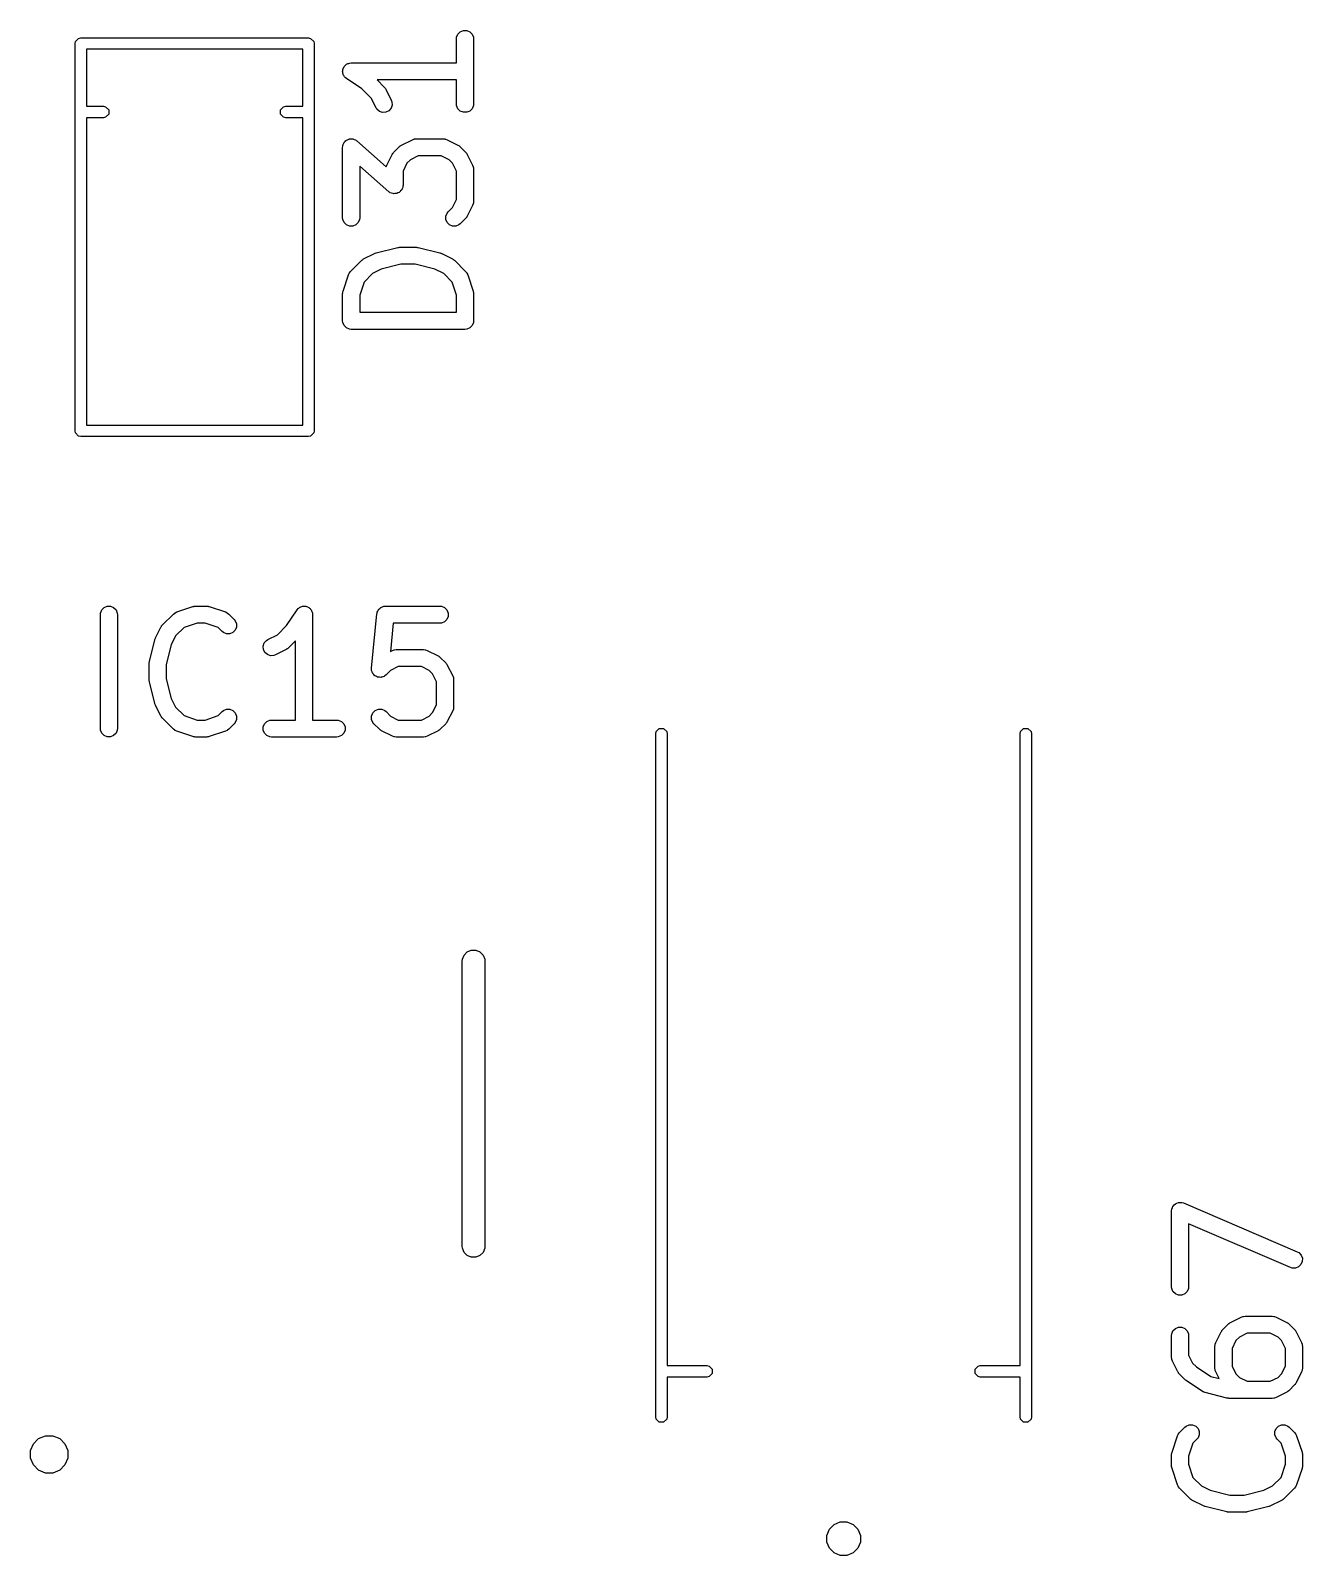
# Model space of a CAD drawing. Header units: inches. Extents: x 1.31 to 5.24, y -7.02 to -1.13.
# Drawn here: x 4.699 to 5.139, y -1.879 to -1.351 of the extents above; entities that cross this region are included whole.
import ezdxf

# ---------------------------------------------------------------- set-up
doc = ezdxf.new("R2010")
doc.units = ezdxf.units.IN
doc.header["$MEASUREMENT"] = 0
doc.layers.add('F.Silkscreen', color=41, linetype='CONTINUOUS', true_color=0xf2eda1)

msp = doc.modelspace()

# ---------------------------------------------------------------- linework, layer by layer
at = {"layer": 'F.Silkscreen', "linetype": 'CONTINUOUS'}
for p, q in [((4.71472, -1.35515), (4.71578, -1.35409)), ((4.71578, -1.35409), (4.71654, -1.35394)), ((4.71654, -1.35394), (4.79528, -1.35394)), ((4.79528, -1.35394), (4.79603, -1.35409)), ((4.79603, -1.35409), (4.79709, -1.35515)), ((4.84645, -1.35426), (4.84651, -1.35368)), ((4.84645, -1.36255), (4.84645, -1.35426)), ((4.84651, -1.35368), (4.84695, -1.35262)), ((4.84695, -1.35262), (4.84776, -1.3518)), ((4.84776, -1.3518), (4.84883, -1.35136)), ((4.84883, -1.35136), (4.84998, -1.35136)), ((4.84998, -1.35136), (4.85104, -1.3518)), ((4.85104, -1.3518), (4.85186, -1.35262)), ((4.85186, -1.35262), (4.8523, -1.35368)), ((4.8523, -1.35368), (4.85236, -1.35426)), ((4.85236, -1.35426), (4.85236, -1.37675)), ((4.71457, -1.35591), (4.71472, -1.35515)), ((4.71457, -1.48976), (4.71457, -1.35591)), ((4.7185, -1.35787), (4.7185, -1.37756)), ((4.73228, -1.35787), (4.7185, -1.35787)), ((4.79331, -1.35787), (4.73228, -1.35787)), ((4.79331, -1.37756), (4.79331, -1.35787)), ((4.79709, -1.35515), (4.79724, -1.35591)), ((4.79724, -1.35591), (4.79724, -1.48976)), ((4.80708, -1.36551), (4.80714, -1.36522)), ((4.80714, -1.36579), (4.80708, -1.36551)), ((4.80714, -1.36493), (4.80725, -1.36466)), ((4.80714, -1.36522), (4.80714, -1.36493)), ((4.80725, -1.36466), (4.8073, -1.36438)), ((4.8073, -1.36438), (4.80747, -1.36413)), ((4.80747, -1.36413), (4.80758, -1.36386)), ((4.80758, -1.36386), (4.80778, -1.36366)), ((4.80778, -1.36366), (4.80794, -1.36342)), ((4.80794, -1.36342), (4.80819, -1.36326)), ((4.80819, -1.36326), (4.80839, -1.36305)), ((4.80839, -1.36305), (4.80866, -1.36294)), ((4.80866, -1.36294), (4.8089, -1.36278)), ((4.8089, -1.36278), (4.80919, -1.36272)), ((4.80919, -1.36272), (4.80946, -1.36261)), ((4.80946, -1.36261), (4.81003, -1.36255)), ((4.81003, -1.36255), (4.81003, -1.36255)), ((4.81003, -1.36255), (4.81003, -1.36255)), ((4.81003, -1.36255), (4.81003, -1.36255)), ((4.81003, -1.36255), (4.84645, -1.36255)), ((4.80714, -1.36608), (4.80714, -1.36579)), ((4.80725, -1.36635), (4.80714, -1.36608)), ((4.80731, -1.36664), (4.80725, -1.36635)), ((4.80747, -1.36688), (4.80731, -1.36664)), ((4.80758, -1.36714), (4.80747, -1.36688)), ((4.80778, -1.36735), (4.80758, -1.36714)), ((4.80795, -1.36759), (4.80778, -1.36735)), ((4.80839, -1.36796), (4.80795, -1.36759)), ((4.81378, -1.37155), (4.80839, -1.36796)), ((4.80839, -1.36796), (4.80839, -1.36796)), ((4.80839, -1.36796), (4.80839, -1.36796)), ((4.80839, -1.36796), (4.80839, -1.36796)), ((4.84645, -1.36846), (4.81904, -1.36846)), ((4.81904, -1.36846), (4.82149, -1.37092)), ((4.84645, -1.37675), (4.84645, -1.36846)), ((4.81698, -1.37475), (4.81378, -1.37155)), ((4.81864, -1.37807), (4.81698, -1.37475)), ((4.82149, -1.37092), (4.82168, -1.37114)), ((4.82168, -1.37114), (4.82174, -1.37119)), ((4.82174, -1.37119), (4.82179, -1.37128)), ((4.82179, -1.37128), (4.82186, -1.37136)), ((4.82186, -1.37136), (4.82189, -1.37143)), ((4.82189, -1.37143), (4.82205, -1.37168)), ((4.82205, -1.37168), (4.82392, -1.37543)), ((4.82392, -1.37543), (4.82413, -1.37597)), ((4.82413, -1.37597), (4.82421, -1.37712)), ((4.7185, -1.37756), (4.72441, -1.37756)), ((4.72441, -1.37756), (4.72516, -1.37771)), ((4.72516, -1.38135), (4.72441, -1.3815)), ((4.72516, -1.37771), (4.72623, -1.37877)), ((4.72623, -1.38028), (4.72516, -1.38135)), ((4.72623, -1.37877), (4.72623, -1.38028)), ((4.78558, -1.37877), (4.78665, -1.37771)), ((4.78558, -1.38028), (4.78558, -1.37877)), ((4.78665, -1.38135), (4.78558, -1.38028)), ((4.78665, -1.37771), (4.7874, -1.37756)), ((4.7874, -1.3815), (4.78665, -1.38135)), ((4.7874, -1.37756), (4.79331, -1.37756)), ((4.81895, -1.37856), (4.81864, -1.37807)), ((4.81982, -1.37932), (4.81895, -1.37856)), ((4.82091, -1.37968), (4.81982, -1.37932)), ((4.82206, -1.3796), (4.82091, -1.37968)), ((4.82309, -1.37909), (4.82206, -1.3796)), ((4.82385, -1.37822), (4.82309, -1.37909)), ((4.82421, -1.37712), (4.82385, -1.37822)), ((4.84651, -1.37733), (4.84645, -1.37675)), ((4.84695, -1.37839), (4.84651, -1.37733)), ((4.84776, -1.37921), (4.84695, -1.37839)), ((4.84883, -1.37965), (4.84776, -1.37921)), ((4.84998, -1.37965), (4.84883, -1.37965)), ((4.85104, -1.37921), (4.84998, -1.37965)), ((4.85186, -1.37839), (4.85104, -1.37921)), ((4.8523, -1.37733), (4.85186, -1.37839)), ((4.85236, -1.37675), (4.8523, -1.37733)), ((4.72441, -1.3815), (4.7185, -1.3815)), ((4.7185, -1.3815), (4.7185, -1.4878)), ((4.79331, -1.3815), (4.7874, -1.3815)), ((4.79331, -1.4878), (4.79331, -1.3815)), ((4.80708, -1.39175), (4.80711, -1.39145)), ((4.80708, -1.41612), (4.80708, -1.39175)), ((4.8071, -1.39137), (4.80712, -1.39132)), ((4.80711, -1.39145), (4.8071, -1.39137)), ((4.80712, -1.39132), (4.80714, -1.39117)), ((4.80714, -1.39117), (4.80732, -1.39073)), ((4.80732, -1.39073), (4.80747, -1.39028)), ((4.80747, -1.39028), (4.80754, -1.3902)), ((4.80754, -1.3902), (4.80758, -1.39011)), ((4.80758, -1.39011), (4.80792, -1.38977)), ((4.80792, -1.38977), (4.80823, -1.38941)), ((4.80823, -1.38941), (4.80832, -1.38937)), ((4.80832, -1.38937), (4.80839, -1.3893)), ((4.80839, -1.3893), (4.80883, -1.38911)), ((4.80883, -1.38911), (4.80926, -1.3889)), ((4.80926, -1.3889), (4.80936, -1.38889)), ((4.80936, -1.38889), (4.80946, -1.38885)), ((4.80946, -1.38885), (4.80994, -1.38885)), ((4.80994, -1.38885), (4.81041, -1.38882)), ((4.81041, -1.38882), (4.81051, -1.38885)), ((4.81051, -1.38885), (4.81061, -1.38885)), ((4.81061, -1.38885), (4.81105, -1.38904)), ((4.81105, -1.38904), (4.81151, -1.38919)), ((4.81151, -1.38919), (4.81162, -1.38927)), ((4.81162, -1.38927), (4.81167, -1.3893)), ((4.81167, -1.3893), (4.81173, -1.38935)), ((4.81173, -1.38935), (4.81198, -1.38953)), ((4.81198, -1.38953), (4.82219, -1.39846)), ((4.82482, -1.39341), (4.82669, -1.39154)), ((4.82669, -1.39154), (4.82692, -1.39135)), ((4.82692, -1.39135), (4.82697, -1.39129)), ((4.82697, -1.39129), (4.82706, -1.39124)), ((4.82706, -1.39124), (4.82714, -1.39117)), ((4.82714, -1.39117), (4.82721, -1.39114)), ((4.82721, -1.39114), (4.82746, -1.39098)), ((4.82746, -1.39098), (4.83121, -1.38911)), ((4.83121, -1.38911), (4.83175, -1.3889)), ((4.83175, -1.3889), (4.83186, -1.3889)), ((4.83186, -1.3889), (4.83195, -1.38885)), ((4.83195, -1.38885), (4.83253, -1.3888)), ((4.83253, -1.3888), (4.8419, -1.3888)), ((4.8419, -1.3888), (4.84248, -1.38885)), ((4.84248, -1.38885), (4.84258, -1.3889)), ((4.84258, -1.3889), (4.84268, -1.3889)), ((4.84268, -1.3889), (4.84322, -1.38911)), ((4.84322, -1.38911), (4.84697, -1.39098)), ((4.84697, -1.39098), (4.84722, -1.39114)), ((4.84722, -1.39114), (4.84729, -1.39117)), ((4.84729, -1.39117), (4.84737, -1.39124)), ((4.84737, -1.39124), (4.84746, -1.39129)), ((4.84746, -1.39129), (4.84751, -1.39135)), ((4.84751, -1.39135), (4.84774, -1.39154)), ((4.84774, -1.39154), (4.84962, -1.39341)), ((4.82239, -1.39793), (4.82426, -1.39418)), ((4.82426, -1.39418), (4.82442, -1.39393)), ((4.82442, -1.39393), (4.82445, -1.39386)), ((4.82445, -1.39386), (4.82452, -1.39378)), ((4.82452, -1.39378), (4.82457, -1.39369)), ((4.82457, -1.39369), (4.82463, -1.39364)), ((4.82463, -1.39364), (4.82482, -1.39341)), ((4.82933, -1.39725), (4.82798, -1.39995)), ((4.83053, -1.39605), (4.82933, -1.39725)), ((4.83323, -1.3947), (4.83053, -1.39605)), ((4.84121, -1.3947), (4.83323, -1.3947)), ((4.8439, -1.39605), (4.84121, -1.3947)), ((4.8451, -1.39725), (4.8439, -1.39605)), ((4.84645, -1.39995), (4.8451, -1.39725)), ((4.84962, -1.39341), (4.8498, -1.39364)), ((4.8498, -1.39364), (4.84986, -1.39369)), ((4.84986, -1.39369), (4.84992, -1.39378)), ((4.84992, -1.39378), (4.84998, -1.39386)), ((4.84998, -1.39386), (4.85001, -1.39393)), ((4.85001, -1.39393), (4.85017, -1.39418)), ((4.85017, -1.39418), (4.85204, -1.39793)), ((4.82309, -1.4071), (4.81299, -1.39826)), ((4.81299, -1.39826), (4.81299, -1.41612)), ((4.82219, -1.39846), (4.82239, -1.39793)), ((4.82798, -1.39995), (4.82798, -1.40487)), ((4.84645, -1.4098), (4.84645, -1.39995)), ((4.85204, -1.39793), (4.85225, -1.39847)), ((4.85225, -1.39847), (4.85226, -1.39858)), ((4.85226, -1.39858), (4.8523, -1.39867)), ((4.8523, -1.39867), (4.85236, -1.39925)), ((4.85236, -1.39925), (4.85236, -1.4105)), ((4.82333, -1.40727), (4.82309, -1.4071)), ((4.82339, -1.40733), (4.82333, -1.40727)), ((4.82344, -1.40735), (4.82339, -1.40733)), ((4.82356, -1.40743), (4.82344, -1.40735)), ((4.82401, -1.40759), (4.82356, -1.40743)), ((4.82445, -1.40777), (4.82401, -1.40759)), ((4.82455, -1.40777), (4.82445, -1.40777)), ((4.82465, -1.4078), (4.82455, -1.40777)), ((4.82513, -1.40777), (4.82465, -1.4078)), ((4.82561, -1.40777), (4.82513, -1.40777)), ((4.8257, -1.40773), (4.82561, -1.40777)), ((4.8258, -1.40773), (4.8257, -1.40773)), ((4.82623, -1.40751), (4.8258, -1.40773)), ((4.82667, -1.40733), (4.82623, -1.40751)), ((4.82674, -1.40726), (4.82667, -1.40733)), ((4.82683, -1.40721), (4.82674, -1.40726)), ((4.82715, -1.40685), (4.82683, -1.40721)), ((4.82749, -1.40651), (4.82715, -1.40685)), ((4.82752, -1.40642), (4.82749, -1.40651)), ((4.82759, -1.40635), (4.82752, -1.40642)), ((4.82774, -1.40589), (4.82759, -1.40635)), ((4.82793, -1.40545), (4.82774, -1.40589)), ((4.82794, -1.40531), (4.82793, -1.40545)), ((4.82796, -1.40526), (4.82794, -1.40531)), ((4.82798, -1.40487), (4.82795, -1.40518)), ((4.82795, -1.40518), (4.82796, -1.40526)), ((4.84356, -1.41403), (4.8451, -1.4125)), ((4.8451, -1.4125), (4.84645, -1.4098)), ((4.85204, -1.41182), (4.85017, -1.41557)), ((4.85225, -1.41128), (4.85204, -1.41182)), ((4.85226, -1.41117), (4.85225, -1.41128)), ((4.8523, -1.41107), (4.85226, -1.41117)), ((4.85236, -1.4105), (4.8523, -1.41107)), ((4.80714, -1.4167), (4.80708, -1.41612)), ((4.80758, -1.41776), (4.80714, -1.4167)), ((4.80839, -1.41858), (4.80758, -1.41776)), ((4.81249, -1.41776), (4.81167, -1.41858)), ((4.81293, -1.4167), (4.81249, -1.41776)), ((4.81299, -1.41612), (4.81293, -1.4167)), ((4.84276, -1.41555), (4.8432, -1.41448)), ((4.84276, -1.4167), (4.84276, -1.41555)), ((4.8432, -1.41776), (4.84276, -1.4167)), ((4.8432, -1.41448), (4.84356, -1.41403)), ((4.84401, -1.41858), (4.8432, -1.41776)), ((4.84774, -1.41821), (4.84729, -1.41858)), ((4.84962, -1.41634), (4.84774, -1.41821)), ((4.8498, -1.41611), (4.84962, -1.41634)), ((4.84986, -1.41606), (4.8498, -1.41611)), ((4.84992, -1.41597), (4.84986, -1.41606)), ((4.84998, -1.41589), (4.84992, -1.41597)), ((4.85001, -1.41582), (4.84998, -1.41589)), ((4.85017, -1.41557), (4.85001, -1.41582)), ((4.80946, -1.41902), (4.80839, -1.41858)), ((4.81061, -1.41902), (4.80946, -1.41902)), ((4.81167, -1.41858), (4.81061, -1.41902)), ((4.84508, -1.41902), (4.84401, -1.41858)), ((4.84623, -1.41902), (4.84508, -1.41902)), ((4.84729, -1.41858), (4.84623, -1.41902)), ((4.81434, -1.43035), (4.81809, -1.42848)), ((4.81809, -1.42848), (4.81813, -1.42846)), ((4.81813, -1.42846), (4.81814, -1.42845)), ((4.81814, -1.42845), (4.81839, -1.42836)), ((4.81839, -1.42836), (4.81863, -1.42827)), ((4.81863, -1.42827), (4.81865, -1.42827)), ((4.81865, -1.42827), (4.81869, -1.42826)), ((4.81869, -1.42826), (4.82619, -1.42638)), ((4.82619, -1.42638), (4.82629, -1.42637)), ((4.82629, -1.42637), (4.82633, -1.42635)), ((4.82633, -1.42635), (4.82655, -1.42633)), ((4.82655, -1.42633), (4.82676, -1.4263)), ((4.82676, -1.4263), (4.8268, -1.4263)), ((4.8268, -1.4263), (4.82691, -1.42629)), ((4.82691, -1.42629), (4.83253, -1.42629)), ((4.83253, -1.42629), (4.83263, -1.4263)), ((4.83263, -1.4263), (4.83267, -1.4263)), ((4.83267, -1.4263), (4.83289, -1.42633)), ((4.83289, -1.42633), (4.83311, -1.42635)), ((4.83311, -1.42635), (4.83315, -1.42637)), ((4.83315, -1.42637), (4.83325, -1.42638)), ((4.83325, -1.42638), (4.84074, -1.42826)), ((4.84074, -1.42826), (4.84079, -1.42827)), ((4.84079, -1.42827), (4.84081, -1.42827)), ((4.84081, -1.42827), (4.84105, -1.42836)), ((4.84105, -1.42836), (4.84129, -1.42845)), ((4.84129, -1.42845), (4.84131, -1.42846)), ((4.84131, -1.42846), (4.84135, -1.42848)), ((4.84135, -1.42848), (4.8451, -1.43035)), ((4.80982, -1.43466), (4.81357, -1.43091)), ((4.81357, -1.43091), (4.81379, -1.43072)), ((4.81379, -1.43072), (4.81385, -1.43066)), ((4.81385, -1.43066), (4.81393, -1.43061)), ((4.81393, -1.43061), (4.81402, -1.43054)), ((4.81402, -1.43054), (4.81409, -1.43051)), ((4.81409, -1.43051), (4.81434, -1.43035)), ((4.82044, -1.43391), (4.81741, -1.43542)), ((4.82727, -1.4322), (4.82044, -1.43391)), ((4.83217, -1.4322), (4.82727, -1.4322)), ((4.839, -1.43391), (4.83217, -1.4322)), ((4.84203, -1.43542), (4.839, -1.43391)), ((4.8451, -1.43035), (4.84535, -1.43051)), ((4.84535, -1.43051), (4.84542, -1.43054)), ((4.84542, -1.43054), (4.8455, -1.43061)), ((4.8455, -1.43061), (4.84559, -1.43066)), ((4.84559, -1.43066), (4.84564, -1.43072)), ((4.84564, -1.43072), (4.84587, -1.43091)), ((4.84587, -1.43091), (4.84962, -1.43466)), ((4.80723, -1.44144), (4.80911, -1.43581)), ((4.80911, -1.43581), (4.80934, -1.43528)), ((4.80934, -1.43528), (4.80941, -1.4352)), ((4.80941, -1.4352), (4.80945, -1.4351)), ((4.80945, -1.4351), (4.80982, -1.43466)), ((4.81449, -1.43834), (4.81299, -1.44285)), ((4.81741, -1.43542), (4.81449, -1.43834)), ((4.84495, -1.43834), (4.84203, -1.43542)), ((4.84645, -1.44285), (4.84495, -1.43834)), ((4.84962, -1.43466), (4.84998, -1.4351)), ((4.84998, -1.4351), (4.85002, -1.4352)), ((4.85002, -1.4352), (4.85009, -1.43528)), ((4.85009, -1.43528), (4.85033, -1.43581)), ((4.85033, -1.43581), (4.8522, -1.44144)), ((4.80708, -1.44237), (4.80711, -1.44208)), ((4.80708, -1.45174), (4.80708, -1.44237)), ((4.8071, -1.442), (4.80713, -1.4419)), ((4.80711, -1.44208), (4.8071, -1.442)), ((4.80713, -1.4419), (4.80714, -1.44179)), ((4.80714, -1.44179), (4.80717, -1.44172)), ((4.80717, -1.44172), (4.80723, -1.44144)), ((4.81299, -1.44285), (4.81299, -1.44879)), ((4.84645, -1.44879), (4.84645, -1.44285)), ((4.8522, -1.44144), (4.85227, -1.44172)), ((4.85227, -1.44172), (4.8523, -1.44179)), ((4.8523, -1.44179), (4.85231, -1.4419)), ((4.85231, -1.4419), (4.85233, -1.442)), ((4.85233, -1.442), (4.85233, -1.44208)), ((4.85233, -1.44208), (4.85236, -1.44237)), ((4.85236, -1.44237), (4.85236, -1.45174)), ((4.81299, -1.44879), (4.84645, -1.44879)), ((4.80714, -1.45232), (4.80708, -1.45174)), ((4.80758, -1.45338), (4.80714, -1.45232)), ((4.80839, -1.4542), (4.80758, -1.45338)), ((4.80946, -1.45464), (4.80839, -1.4542)), ((4.81003, -1.4547), (4.80946, -1.45464)), ((4.8494, -1.4547), (4.81003, -1.4547)), ((4.84998, -1.45464), (4.8494, -1.4547)), ((4.85104, -1.4542), (4.84998, -1.45464)), ((4.85186, -1.45338), (4.85104, -1.4542)), ((4.8523, -1.45232), (4.85186, -1.45338)), ((4.85236, -1.45174), (4.8523, -1.45232)), ((4.71472, -1.49052), (4.71457, -1.48976)), ((4.71578, -1.49158), (4.71472, -1.49052)), ((4.71654, -1.49173), (4.71578, -1.49158)), ((4.79528, -1.49173), (4.71654, -1.49173)), ((4.7185, -1.4878), (4.79331, -1.4878)), ((4.79603, -1.49158), (4.79528, -1.49173)), ((4.79709, -1.49052), (4.79603, -1.49158)), ((4.79724, -1.48976), (4.79709, -1.49052)), ((4.72333, -1.55334), (4.72339, -1.55276)), ((4.72333, -1.59271), (4.72333, -1.55334)), ((4.72339, -1.55276), (4.72383, -1.5517)), ((4.72383, -1.5517), (4.72464, -1.55088)), ((4.72464, -1.55088), (4.72571, -1.55044)), ((4.72571, -1.55044), (4.72686, -1.55044)), ((4.72686, -1.55044), (4.72792, -1.55088)), ((4.72792, -1.55088), (4.72874, -1.5517)), ((4.72874, -1.5517), (4.72918, -1.55276)), ((4.72918, -1.55276), (4.72924, -1.55334)), ((4.72924, -1.55334), (4.72924, -1.59271)), ((4.74482, -1.55688), (4.74857, -1.55313)), ((4.74857, -1.55313), (4.74902, -1.55276)), ((4.74902, -1.55276), (4.74911, -1.55272)), ((4.74911, -1.55272), (4.74919, -1.55265)), ((4.74919, -1.55265), (4.74972, -1.55241)), ((4.74972, -1.55241), (4.75535, -1.55054)), ((4.75535, -1.55054), (4.75563, -1.55047)), ((4.75563, -1.55047), (4.7557, -1.55044)), ((4.7557, -1.55044), (4.75581, -1.55043)), ((4.75581, -1.55043), (4.75591, -1.55041)), ((4.75591, -1.55041), (4.75599, -1.55042)), ((4.75599, -1.55042), (4.75628, -1.55039)), ((4.75628, -1.55039), (4.76003, -1.55039)), ((4.76003, -1.55039), (4.76032, -1.55042)), ((4.76032, -1.55042), (4.7604, -1.55041)), ((4.7604, -1.55041), (4.7605, -1.55043)), ((4.7605, -1.55043), (4.76061, -1.55044)), ((4.76061, -1.55044), (4.76068, -1.55047)), ((4.76068, -1.55047), (4.76096, -1.55054)), ((4.76096, -1.55054), (4.76659, -1.55241)), ((4.76659, -1.55241), (4.76712, -1.55265)), ((4.76712, -1.55265), (4.7672, -1.55272)), ((4.7672, -1.55272), (4.76729, -1.55276)), ((4.76729, -1.55276), (4.76774, -1.55313)), ((4.76774, -1.55313), (4.76962, -1.555)), ((4.76962, -1.555), (4.76998, -1.55545)), ((4.78773, -1.55708), (4.79132, -1.5517)), ((4.79132, -1.5517), (4.79169, -1.55125)), ((4.79132, -1.5517), (4.79132, -1.5517)), ((4.79132, -1.5517), (4.79132, -1.5517)), ((4.79132, -1.5517), (4.79132, -1.5517)), ((4.79169, -1.55125), (4.79193, -1.55109)), ((4.79193, -1.55109), (4.79214, -1.55088)), ((4.79214, -1.55088), (4.7924, -1.55077)), ((4.7924, -1.55077), (4.79264, -1.55061)), ((4.79264, -1.55061), (4.79293, -1.55056)), ((4.79293, -1.55056), (4.7932, -1.55044)), ((4.7932, -1.55044), (4.79349, -1.55044)), ((4.79349, -1.55044), (4.79377, -1.55039)), ((4.79377, -1.55039), (4.79406, -1.55044)), ((4.79406, -1.55044), (4.79435, -1.55044)), ((4.79435, -1.55044), (4.79462, -1.55055)), ((4.79462, -1.55055), (4.7949, -1.55061)), ((4.7949, -1.55061), (4.79515, -1.55077)), ((4.79515, -1.55077), (4.79542, -1.55088)), ((4.79542, -1.55088), (4.79562, -1.55109)), ((4.79562, -1.55109), (4.79586, -1.55125)), ((4.79586, -1.55125), (4.79602, -1.55149)), ((4.79602, -1.55149), (4.79623, -1.5517)), ((4.79623, -1.5517), (4.79634, -1.55197)), ((4.79634, -1.55197), (4.7965, -1.55221)), ((4.7965, -1.55221), (4.79656, -1.55249)), ((4.79656, -1.55249), (4.79667, -1.55276)), ((4.79667, -1.55276), (4.79673, -1.55333)), ((4.79673, -1.55333), (4.79673, -1.55334)), ((4.79673, -1.55334), (4.79673, -1.55334)), ((4.79673, -1.55334), (4.79673, -1.55334)), ((4.79673, -1.55334), (4.79673, -1.58976)), ((4.81708, -1.57179), (4.81896, -1.55305)), ((4.81896, -1.55305), (4.819, -1.55284)), ((4.819, -1.55276), (4.81903, -1.5527)), ((4.819, -1.55284), (4.819, -1.55276)), ((4.81903, -1.5527), (4.81907, -1.55248)), ((4.81907, -1.55248), (4.81928, -1.5521)), ((4.81928, -1.5521), (4.81944, -1.5517)), ((4.81944, -1.5517), (4.81955, -1.55159)), ((4.81955, -1.55159), (4.81962, -1.55146)), ((4.81962, -1.55146), (4.81995, -1.55119)), ((4.81995, -1.55119), (4.82026, -1.55088)), ((4.82026, -1.55088), (4.82039, -1.55083)), ((4.82039, -1.55083), (4.82051, -1.55073)), ((4.82051, -1.55073), (4.82092, -1.55061)), ((4.82092, -1.55061), (4.82132, -1.55044)), ((4.82132, -1.55044), (4.82154, -1.55042)), ((4.82154, -1.55042), (4.82161, -1.5504)), ((4.82161, -1.5504), (4.82168, -1.55041)), ((4.82168, -1.55041), (4.8219, -1.55039)), ((4.8219, -1.55039), (4.84064, -1.55039)), ((4.84064, -1.55039), (4.84122, -1.55044)), ((4.84122, -1.55044), (4.84229, -1.55088)), ((4.84229, -1.55088), (4.8431, -1.5517)), ((4.8431, -1.55498), (4.84229, -1.55579)), ((4.8431, -1.5517), (4.84354, -1.55276)), ((4.84354, -1.55392), (4.8431, -1.55498)), ((4.84354, -1.55276), (4.84354, -1.55392)), ((4.74239, -1.56139), (4.74427, -1.55764)), ((4.74427, -1.55764), (4.74442, -1.5574)), ((4.74442, -1.5574), (4.74445, -1.55732)), ((4.74445, -1.55732), (4.74452, -1.55724)), ((4.74452, -1.55724), (4.74457, -1.55715)), ((4.74457, -1.55715), (4.74463, -1.5571)), ((4.74463, -1.5571), (4.74482, -1.55688)), ((4.75225, -1.55779), (4.74933, -1.56071)), ((4.75676, -1.55629), (4.75225, -1.55779)), ((4.75955, -1.55629), (4.75676, -1.55629)), ((4.76406, -1.55779), (4.75955, -1.55629)), ((4.76544, -1.55918), (4.76406, -1.55779)), ((4.76589, -1.55954), (4.76544, -1.55918)), ((4.76695, -1.55998), (4.76589, -1.55954)), ((4.76811, -1.55998), (4.76695, -1.55998)), ((4.76917, -1.55954), (4.76811, -1.55998)), ((4.76998, -1.55873), (4.76917, -1.55954)), ((4.76998, -1.55545), (4.77043, -1.55651)), ((4.77043, -1.55766), (4.76998, -1.55873)), ((4.77043, -1.55651), (4.77043, -1.55766)), ((4.78121, -1.56195), (4.78453, -1.56029)), ((4.78453, -1.56029), (4.78773, -1.55708)), ((4.82457, -1.55629), (4.82359, -1.56606)), ((4.84064, -1.55629), (4.82457, -1.55629)), ((4.84122, -1.55624), (4.84064, -1.55629)), ((4.84229, -1.55579), (4.84122, -1.55624)), ((4.74029, -1.5695), (4.74217, -1.562)), ((4.74217, -1.562), (4.74218, -1.56195)), ((4.74218, -1.56193), (4.74228, -1.56169)), ((4.74218, -1.56195), (4.74218, -1.56193)), ((4.74228, -1.56169), (4.74236, -1.56145)), ((4.74236, -1.56145), (4.74237, -1.56143)), ((4.74237, -1.56143), (4.74239, -1.56139)), ((4.74782, -1.56374), (4.74611, -1.57058)), ((4.74933, -1.56071), (4.74782, -1.56374)), ((4.7796, -1.56422), (4.77996, -1.56313)), ((4.77968, -1.56537), (4.7796, -1.56422)), ((4.78019, -1.5664), (4.77968, -1.56537)), ((4.77996, -1.56313), (4.78072, -1.56226)), ((4.78072, -1.56226), (4.78121, -1.56195)), ((4.7876, -1.56535), (4.78385, -1.56723)), ((4.78785, -1.5652), (4.7876, -1.56535)), ((4.78792, -1.56517), (4.78785, -1.5652)), ((4.788, -1.5651), (4.78792, -1.56517)), ((4.78809, -1.56505), (4.788, -1.5651)), ((4.78814, -1.56499), (4.78809, -1.56505)), ((4.78836, -1.5648), (4.78814, -1.56499)), ((4.79082, -1.56234), (4.78836, -1.5648)), ((4.79082, -1.58976), (4.79082, -1.56234)), ((4.82359, -1.56606), (4.82433, -1.5657)), ((4.82433, -1.5657), (4.82487, -1.56549)), ((4.82487, -1.56549), (4.82497, -1.56548)), ((4.82497, -1.56548), (4.82507, -1.56544)), ((4.82507, -1.56544), (4.82565, -1.56538)), ((4.82565, -1.56538), (4.83502, -1.56538)), ((4.83502, -1.56538), (4.8356, -1.56544)), ((4.8356, -1.56544), (4.83569, -1.56548)), ((4.83569, -1.56548), (4.8358, -1.56549)), ((4.8358, -1.56549), (4.83634, -1.5657)), ((4.83634, -1.5657), (4.84009, -1.56757)), ((4.7402, -1.57021), (4.74021, -1.57011)), ((4.7402, -1.57584), (4.7402, -1.57021)), ((4.74021, -1.57007), (4.74024, -1.56985)), ((4.74021, -1.57011), (4.74021, -1.57007)), ((4.74024, -1.56985), (4.74026, -1.56964)), ((4.74026, -1.56964), (4.74028, -1.5696)), ((4.74028, -1.5696), (4.74029, -1.5695)), ((4.74611, -1.57058), (4.74611, -1.57547)), ((4.78106, -1.56715), (4.78019, -1.5664)), ((4.78216, -1.56752), (4.78106, -1.56715)), ((4.78331, -1.56744), (4.78216, -1.56752)), ((4.78385, -1.56723), (4.78331, -1.56744)), ((4.84009, -1.56757), (4.84034, -1.56773)), ((4.84034, -1.56773), (4.84041, -1.56776)), ((4.84041, -1.56776), (4.84049, -1.56782)), ((4.84049, -1.56782), (4.84058, -1.56788)), ((4.84058, -1.56788), (4.84063, -1.56794)), ((4.84063, -1.56794), (4.84086, -1.56812)), ((4.84086, -1.56812), (4.84273, -1.57)), ((4.84273, -1.57), (4.84292, -1.57023)), ((4.84292, -1.57023), (4.84298, -1.57028)), ((4.84298, -1.57028), (4.84303, -1.57037)), ((4.84303, -1.57037), (4.8431, -1.57045)), ((4.8431, -1.57045), (4.84313, -1.57052)), ((4.84313, -1.57052), (4.84329, -1.57077)), ((4.84329, -1.57077), (4.84516, -1.57452)), ((4.74021, -1.57594), (4.7402, -1.57584)), ((4.74021, -1.57598), (4.74021, -1.57594)), ((4.74024, -1.5762), (4.74021, -1.57598)), ((4.74026, -1.57641), (4.74024, -1.5762)), ((4.74028, -1.57645), (4.74026, -1.57641)), ((4.74029, -1.57655), (4.74028, -1.57645)), ((4.74611, -1.57547), (4.74782, -1.58231)), ((4.81708, -1.57237), (4.81708, -1.57179)), ((4.81713, -1.57251), (4.81708, -1.57237)), ((4.81713, -1.57266), (4.81713, -1.57251)), ((4.81729, -1.57306), (4.81713, -1.57266)), ((4.81742, -1.57347), (4.81729, -1.57306)), ((4.81751, -1.57359), (4.81742, -1.57347)), ((4.81757, -1.57373), (4.81751, -1.57359)), ((4.81787, -1.57403), (4.81757, -1.57373)), ((4.81815, -1.57437), (4.81787, -1.57403)), ((4.81828, -1.57444), (4.81815, -1.57437)), ((4.81838, -1.57454), (4.81828, -1.57444)), ((4.81878, -1.57471), (4.81838, -1.57454)), ((4.81916, -1.57491), (4.81878, -1.57471)), ((4.81931, -1.57493), (4.81916, -1.57491)), ((4.81945, -1.57498), (4.81931, -1.57493)), ((4.81988, -1.57498), (4.81945, -1.57498)), ((4.82031, -1.57503), (4.81988, -1.57498)), ((4.82045, -1.57498), (4.82031, -1.57503)), ((4.8206, -1.57498), (4.82045, -1.57498)), ((4.821, -1.57482), (4.8206, -1.57498)), ((4.82141, -1.57469), (4.821, -1.57482)), ((4.82153, -1.5746), (4.82141, -1.57469)), ((4.82166, -1.57454), (4.82153, -1.5746)), ((4.82211, -1.57417), (4.82166, -1.57454)), ((4.82365, -1.57264), (4.82211, -1.57417)), ((4.82634, -1.57129), (4.82365, -1.57264)), ((4.83432, -1.57129), (4.82634, -1.57129)), ((4.83702, -1.57264), (4.83432, -1.57129)), ((4.83822, -1.57384), (4.83702, -1.57264)), ((4.83957, -1.57653), (4.83822, -1.57384)), ((4.84516, -1.57452), (4.84537, -1.57506)), ((4.84537, -1.57506), (4.84538, -1.57516)), ((4.84538, -1.57516), (4.84542, -1.57526)), ((4.84542, -1.57526), (4.84547, -1.57584)), ((4.84547, -1.57584), (4.84547, -1.58521)), ((4.74217, -1.58405), (4.74029, -1.57655)), ((4.83957, -1.58451), (4.83957, -1.57653)), ((4.74218, -1.58409), (4.74217, -1.58405)), ((4.74218, -1.58412), (4.74218, -1.58409)), ((4.74228, -1.58435), (4.74218, -1.58412)), ((4.74236, -1.5846), (4.74228, -1.58435)), ((4.74237, -1.58461), (4.74236, -1.5846)), ((4.74239, -1.58466), (4.74237, -1.58461)), ((4.74427, -1.58841), (4.74239, -1.58466)), ((4.74782, -1.58231), (4.74933, -1.58534)), ((4.74933, -1.58534), (4.75225, -1.58825)), ((4.76406, -1.58825), (4.76544, -1.58687)), ((4.76544, -1.58687), (4.76589, -1.5865)), ((4.76589, -1.5865), (4.76695, -1.58606)), ((4.76695, -1.58606), (4.76811, -1.58606)), ((4.76811, -1.58606), (4.76917, -1.5865)), ((4.76917, -1.5865), (4.76998, -1.58732)), ((4.81757, -1.58732), (4.81838, -1.5865)), ((4.81838, -1.5865), (4.81945, -1.58606)), ((4.81945, -1.58606), (4.8206, -1.58606)), ((4.8206, -1.58606), (4.82166, -1.5865)), ((4.82166, -1.5865), (4.82211, -1.58687)), ((4.82211, -1.58687), (4.82365, -1.58841)), ((4.83822, -1.58721), (4.83957, -1.58451)), ((4.84516, -1.58653), (4.84329, -1.59028)), ((4.84537, -1.58599), (4.84516, -1.58653)), ((4.84538, -1.58588), (4.84537, -1.58599)), ((4.84542, -1.58579), (4.84538, -1.58588)), ((4.84547, -1.58521), (4.84542, -1.58579)), ((4.74442, -1.58865), (4.74427, -1.58841)), ((4.74445, -1.58873), (4.74442, -1.58865)), ((4.74452, -1.58881), (4.74445, -1.58873)), ((4.74457, -1.5889), (4.74452, -1.58881)), ((4.74463, -1.58895), (4.74457, -1.5889)), ((4.74482, -1.58917), (4.74463, -1.58895)), ((4.74857, -1.59292), (4.74482, -1.58917)), ((4.75225, -1.58825), (4.75676, -1.58976)), ((4.75676, -1.58976), (4.75955, -1.58976)), ((4.75955, -1.58976), (4.76406, -1.58825)), ((4.76962, -1.59105), (4.76774, -1.59292)), ((4.76998, -1.5906), (4.76962, -1.59105)), ((4.76998, -1.58732), (4.77043, -1.58838)), ((4.77043, -1.58954), (4.76998, -1.5906)), ((4.77043, -1.58838), (4.77043, -1.58954)), ((4.77963, -1.59213), (4.78007, -1.59107)), ((4.77963, -1.59329), (4.77963, -1.59213)), ((4.78007, -1.59107), (4.78089, -1.59025)), ((4.78089, -1.59025), (4.78195, -1.58981)), ((4.78195, -1.58981), (4.78253, -1.58976)), ((4.78253, -1.58976), (4.79082, -1.58976)), ((4.79673, -1.58976), (4.80502, -1.58976)), ((4.80502, -1.58976), (4.8056, -1.58981)), ((4.8056, -1.58981), (4.80666, -1.59025)), ((4.80666, -1.59025), (4.80748, -1.59107)), ((4.80748, -1.59107), (4.80792, -1.59213)), ((4.80792, -1.59213), (4.80792, -1.59329)), ((4.81713, -1.58838), (4.81757, -1.58732)), ((4.81713, -1.58954), (4.81713, -1.58838)), ((4.81757, -1.5906), (4.81713, -1.58954)), ((4.81793, -1.59105), (4.81757, -1.5906)), ((4.81981, -1.59292), (4.81793, -1.59105)), ((4.82365, -1.58841), (4.82634, -1.58976)), ((4.82634, -1.58976), (4.83432, -1.58976)), ((4.83432, -1.58976), (4.83702, -1.58841)), ((4.83702, -1.58841), (4.83822, -1.58721)), ((4.84273, -1.59105), (4.84086, -1.59292)), ((4.84292, -1.59082), (4.84273, -1.59105)), ((4.84298, -1.59077), (4.84292, -1.59082)), ((4.84303, -1.59068), (4.84298, -1.59077)), ((4.8431, -1.5906), (4.84303, -1.59068)), ((4.84313, -1.59053), (4.8431, -1.5906)), ((4.84329, -1.59028), (4.84313, -1.59053)), ((4.72339, -1.59329), (4.72333, -1.59271)), ((4.72383, -1.59435), (4.72339, -1.59329)), ((4.72464, -1.59516), (4.72383, -1.59435)), ((4.72571, -1.59561), (4.72464, -1.59516)), ((4.72686, -1.59561), (4.72571, -1.59561)), ((4.72792, -1.59516), (4.72686, -1.59561)), ((4.72874, -1.59435), (4.72792, -1.59516)), ((4.72918, -1.59329), (4.72874, -1.59435)), ((4.72924, -1.59271), (4.72918, -1.59329)), ((4.74902, -1.59329), (4.74857, -1.59292)), ((4.74911, -1.59333), (4.74902, -1.59329)), ((4.74919, -1.5934), (4.74911, -1.59333)), ((4.74972, -1.59364), (4.74919, -1.5934)), ((4.75535, -1.59551), (4.74972, -1.59364)), ((4.75563, -1.59558), (4.75535, -1.59551)), ((4.7557, -1.59561), (4.75563, -1.59558)), ((4.75581, -1.59562), (4.7557, -1.59561)), ((4.75591, -1.59564), (4.75581, -1.59562)), ((4.75599, -1.59563), (4.75591, -1.59564)), ((4.75628, -1.59566), (4.75599, -1.59563)), ((4.76003, -1.59566), (4.75628, -1.59566)), ((4.76032, -1.59563), (4.76003, -1.59566)), ((4.7604, -1.59564), (4.76032, -1.59563)), ((4.7605, -1.59562), (4.7604, -1.59564)), ((4.76061, -1.59561), (4.7605, -1.59562)), ((4.76068, -1.59558), (4.76061, -1.59561)), ((4.76096, -1.59551), (4.76068, -1.59558)), ((4.76659, -1.59364), (4.76096, -1.59551)), ((4.76712, -1.5934), (4.76659, -1.59364)), ((4.7672, -1.59333), (4.76712, -1.5934)), ((4.76729, -1.59329), (4.7672, -1.59333)), ((4.76774, -1.59292), (4.76729, -1.59329)), ((4.78007, -1.59435), (4.77963, -1.59329)), ((4.78089, -1.59516), (4.78007, -1.59435)), ((4.78195, -1.59561), (4.78089, -1.59516)), ((4.78253, -1.59566), (4.78195, -1.59561)), ((4.80502, -1.59566), (4.78253, -1.59566)), ((4.8056, -1.59561), (4.80502, -1.59566)), ((4.80666, -1.59516), (4.8056, -1.59561)), ((4.80748, -1.59435), (4.80666, -1.59516)), ((4.80792, -1.59329), (4.80748, -1.59435)), ((4.82004, -1.59311), (4.81981, -1.59292)), ((4.82009, -1.59317), (4.82004, -1.59311)), ((4.82018, -1.59322), (4.82009, -1.59317)), ((4.82026, -1.59329), (4.82018, -1.59322)), ((4.82033, -1.59332), (4.82026, -1.59329)), ((4.82058, -1.59348), (4.82033, -1.59332)), ((4.82433, -1.59535), (4.82058, -1.59348)), ((4.82487, -1.59556), (4.82433, -1.59535)), ((4.82497, -1.59556), (4.82487, -1.59556)), ((4.82507, -1.59561), (4.82497, -1.59556)), ((4.82565, -1.59566), (4.82507, -1.59561)), ((4.83502, -1.59566), (4.82565, -1.59566)), ((4.8356, -1.59561), (4.83502, -1.59566)), ((4.83569, -1.59556), (4.8356, -1.59561)), ((4.8358, -1.59556), (4.83569, -1.59556)), ((4.83634, -1.59535), (4.8358, -1.59556)), ((4.84009, -1.59348), (4.83634, -1.59535)), ((4.84034, -1.59332), (4.84009, -1.59348)), ((4.84041, -1.59329), (4.84034, -1.59332)), ((4.84049, -1.59322), (4.84041, -1.59329)), ((4.84058, -1.59317), (4.84049, -1.59322)), ((4.84063, -1.59311), (4.84058, -1.59317)), ((4.84086, -1.59292), (4.84063, -1.59311)), ((4.91535, -1.59449), (4.9155, -1.59373)), ((4.91535, -1.83071), (4.91535, -1.59449)), ((4.9155, -1.59373), (4.91657, -1.59267)), ((4.91657, -1.59267), (4.91808, -1.59267)), ((4.91808, -1.59267), (4.91914, -1.59373)), ((4.91914, -1.59373), (4.91929, -1.59449)), ((4.91929, -1.59449), (4.91929, -1.81299)), ((5.04134, -1.59449), (5.04149, -1.59373)), ((5.04134, -1.81299), (5.04134, -1.59449)), ((5.04149, -1.59373), (5.04255, -1.59267)), ((5.04255, -1.59267), (5.04406, -1.59267)), ((5.04406, -1.59267), (5.04513, -1.59373)), ((5.04513, -1.59373), (5.04528, -1.59449)), ((5.04528, -1.59449), (5.04528, -1.83071)), ((4.8485, -1.67246), (4.84909, -1.67104)), ((4.84909, -1.67104), (4.85017, -1.66995)), ((4.85017, -1.66995), (4.85159, -1.66937)), ((4.85159, -1.66937), (4.85313, -1.66937)), ((4.85313, -1.66937), (4.85455, -1.66995)), ((4.85455, -1.66995), (4.85564, -1.67104)), ((4.85564, -1.67104), (4.85622, -1.67246)), ((4.84843, -1.67323), (4.8485, -1.67246)), ((4.84843, -1.77165), (4.84843, -1.67323)), ((4.85622, -1.67246), (4.8563, -1.67323)), ((4.8563, -1.67323), (4.8563, -1.77165)), ((5.09369, -1.75947), (5.09375, -1.75889)), ((5.09369, -1.78571), (5.09369, -1.75947)), ((5.09375, -1.75889), (5.09376, -1.75887)), ((5.09376, -1.75886), (5.09398, -1.75834)), ((5.09376, -1.75887), (5.09376, -1.75886)), ((5.09398, -1.75834), (5.09419, -1.75783)), ((5.09419, -1.75783), (5.0942, -1.75781)), ((5.0942, -1.75781), (5.09421, -1.7578)), ((5.09421, -1.7578), (5.09461, -1.75741)), ((5.09461, -1.75741), (5.09501, -1.75701)), ((5.09501, -1.75701), (5.09502, -1.75701)), ((5.09502, -1.75701), (5.09504, -1.75699)), ((5.09504, -1.75699), (5.09556, -1.75678)), ((5.09556, -1.75678), (5.09607, -1.75657)), ((5.09607, -1.75657), (5.09609, -1.75657)), ((5.09609, -1.75657), (5.09611, -1.75656)), ((5.09611, -1.75656), (5.09666, -1.75657)), ((5.09666, -1.75657), (5.09722, -1.75657)), ((5.09722, -1.75657), (5.09724, -1.75658)), ((5.09724, -1.75658), (5.09726, -1.75658)), ((5.09726, -1.75658), (5.09781, -1.75675)), ((5.09781, -1.75675), (5.13718, -1.77363)), ((5.13485, -1.77905), (5.0996, -1.76395)), ((5.0996, -1.76395), (5.0996, -1.78571)), ((4.8485, -1.77242), (4.84843, -1.77165)), ((4.84909, -1.77384), (4.8485, -1.77242)), ((4.85017, -1.77493), (4.84909, -1.77384)), ((4.85159, -1.77551), (4.85017, -1.77493)), ((4.85313, -1.77551), (4.85159, -1.77551)), ((4.85455, -1.77493), (4.85313, -1.77551)), ((4.85564, -1.77384), (4.85455, -1.77493)), ((4.85622, -1.77242), (4.85564, -1.77384)), ((4.8563, -1.77165), (4.85622, -1.77242)), ((5.13718, -1.77363), (5.13769, -1.77391)), ((5.13769, -1.77391), (5.13849, -1.77473)), ((5.13849, -1.77473), (5.13892, -1.7758)), ((5.13892, -1.7758), (5.13891, -1.77695)), ((5.13541, -1.77923), (5.13485, -1.77905)), ((5.13656, -1.77924), (5.13541, -1.77923)), ((5.13763, -1.77882), (5.13656, -1.77924)), ((5.13845, -1.77801), (5.13763, -1.77882)), ((5.13891, -1.77695), (5.13845, -1.77801)), ((5.09375, -1.78629), (5.09369, -1.78571)), ((5.09419, -1.78735), (5.09375, -1.78629)), ((5.09501, -1.78817), (5.09419, -1.78735)), ((5.0991, -1.78735), (5.09829, -1.78817)), ((5.09954, -1.78629), (5.0991, -1.78735)), ((5.0996, -1.78571), (5.09954, -1.78629)), ((5.09607, -1.78861), (5.09501, -1.78817)), ((5.09722, -1.78861), (5.09607, -1.78861)), ((5.09829, -1.78817), (5.09722, -1.78861)), ((5.11407, -1.79807), (5.11782, -1.7962)), ((5.11782, -1.7962), (5.11836, -1.79599)), ((5.11836, -1.79599), (5.11847, -1.79598)), ((5.11847, -1.79598), (5.11857, -1.79594)), ((5.11857, -1.79594), (5.11914, -1.79588)), ((5.11914, -1.79588), (5.12852, -1.79588)), ((5.12852, -1.79588), (5.12909, -1.79594)), ((5.12909, -1.79594), (5.12919, -1.79598)), ((5.12919, -1.79598), (5.1293, -1.79599)), ((5.1293, -1.79599), (5.12984, -1.7962)), ((5.12984, -1.7962), (5.13359, -1.79807)), ((5.09369, -1.80259), (5.09375, -1.80201)), ((5.09369, -1.81009), (5.09369, -1.80259)), ((5.09375, -1.80201), (5.09419, -1.80095)), ((5.09419, -1.80095), (5.09501, -1.80013)), ((5.09501, -1.80013), (5.09607, -1.79969)), ((5.09607, -1.79969), (5.09722, -1.79969)), ((5.09722, -1.79969), (5.09829, -1.80013)), ((5.09829, -1.80013), (5.0991, -1.80095)), ((5.0991, -1.80095), (5.09954, -1.80201)), ((5.09954, -1.80201), (5.0996, -1.80259)), ((5.0996, -1.80259), (5.0996, -1.80939)), ((5.109, -1.80502), (5.11088, -1.80127)), ((5.11088, -1.80127), (5.11103, -1.80102)), ((5.11103, -1.80102), (5.11106, -1.80095)), ((5.11106, -1.80095), (5.11113, -1.80087)), ((5.11113, -1.80087), (5.11119, -1.80078)), ((5.11119, -1.80078), (5.11125, -1.80073)), ((5.11125, -1.80073), (5.11143, -1.8005)), ((5.11143, -1.8005), (5.11331, -1.79862)), ((5.11331, -1.79862), (5.11353, -1.79844)), ((5.11353, -1.79844), (5.11358, -1.79838)), ((5.11358, -1.79838), (5.11367, -1.79832)), ((5.11367, -1.79832), (5.11375, -1.79826)), ((5.11375, -1.79826), (5.11383, -1.79823)), ((5.11383, -1.79823), (5.11407, -1.79807)), ((5.11714, -1.80314), (5.11595, -1.80434)), ((5.11984, -1.80179), (5.11714, -1.80314)), ((5.12782, -1.80179), (5.11984, -1.80179)), ((5.13052, -1.80314), (5.12782, -1.80179)), ((5.13171, -1.80434), (5.13052, -1.80314)), ((5.13359, -1.79807), (5.13384, -1.79823)), ((5.13384, -1.79823), (5.13391, -1.79826)), ((5.13391, -1.79826), (5.13399, -1.79832)), ((5.13399, -1.79832), (5.13408, -1.79838)), ((5.13408, -1.79838), (5.13413, -1.79844)), ((5.13413, -1.79844), (5.13435, -1.79862)), ((5.13435, -1.79862), (5.13623, -1.8005)), ((5.13623, -1.8005), (5.13642, -1.80073)), ((5.13642, -1.80073), (5.13647, -1.80078)), ((5.13647, -1.80078), (5.13653, -1.80087)), ((5.13653, -1.80087), (5.1366, -1.80095)), ((5.1366, -1.80095), (5.13663, -1.80102)), ((5.13663, -1.80102), (5.13678, -1.80127)), ((5.13678, -1.80127), (5.13866, -1.80502)), ((5.10869, -1.80634), (5.10875, -1.80576)), ((5.10869, -1.81384), (5.10869, -1.80634)), ((5.10875, -1.80576), (5.10879, -1.80566)), ((5.10879, -1.80566), (5.1088, -1.80556)), ((5.1088, -1.80556), (5.109, -1.80502)), ((5.11595, -1.80434), (5.1146, -1.80703)), ((5.1146, -1.80703), (5.1146, -1.81314)), ((5.13306, -1.80703), (5.13171, -1.80434)), ((5.13306, -1.81314), (5.13306, -1.80703)), ((5.13866, -1.80502), (5.13886, -1.80556)), ((5.13886, -1.80556), (5.13887, -1.80566)), ((5.13887, -1.80566), (5.13891, -1.80576)), ((5.13891, -1.80576), (5.13897, -1.80634)), ((5.13897, -1.80634), (5.13897, -1.81384)), ((4.91929, -1.81299), (4.93307, -1.81299)), ((4.93307, -1.81299), (4.93382, -1.81314)), ((4.93382, -1.81314), (4.93489, -1.81421)), ((5.02574, -1.81421), (5.02681, -1.81314)), ((5.02681, -1.81314), (5.02756, -1.81299)), ((5.02756, -1.81299), (5.04134, -1.81299)), ((5.09375, -1.81066), (5.09369, -1.81009)), ((5.09379, -1.81076), (5.09375, -1.81066)), ((5.0938, -1.81087), (5.09379, -1.81076)), ((5.09401, -1.81141), (5.0938, -1.81087)), ((5.09588, -1.81516), (5.09401, -1.81141)), ((5.0996, -1.80939), (5.10095, -1.81209)), ((5.10095, -1.81209), (5.10228, -1.81342)), ((5.10228, -1.81342), (5.10723, -1.81672)), ((5.1146, -1.81314), (5.11595, -1.81584)), ((5.13171, -1.81584), (5.13306, -1.81314)), ((4.93307, -1.81693), (4.91929, -1.81693)), ((4.91929, -1.81693), (4.91929, -1.83071)), ((4.93382, -1.81678), (4.93307, -1.81693)), ((4.93489, -1.81571), (4.93382, -1.81678)), ((4.93489, -1.81421), (4.93489, -1.81571)), ((5.02574, -1.81571), (5.02574, -1.81421)), ((5.02681, -1.81678), (5.02574, -1.81571)), ((5.02756, -1.81693), (5.02681, -1.81678)), ((5.04134, -1.81693), (5.02756, -1.81693)), ((5.04134, -1.83071), (5.04134, -1.81693)), ((5.09604, -1.8154), (5.09588, -1.81516)), ((5.09607, -1.81548), (5.09604, -1.8154)), ((5.09613, -1.81556), (5.09607, -1.81548)), ((5.09619, -1.81565), (5.09613, -1.81556)), ((5.09625, -1.8157), (5.09619, -1.81565)), ((5.09643, -1.81592), (5.09625, -1.8157)), ((5.09831, -1.8178), (5.09643, -1.81592)), ((5.09854, -1.81799), (5.09831, -1.8178)), ((5.09831, -1.8178), (5.09831, -1.8178)), ((5.09831, -1.8178), (5.09831, -1.8178)), ((5.09876, -1.81817), (5.09854, -1.81799)), ((5.10438, -1.82192), (5.09876, -1.81817)), ((5.09876, -1.81817), (5.09876, -1.81817)), ((5.09876, -1.81817), (5.09876, -1.81817)), ((5.10723, -1.81672), (5.11015, -1.81745)), ((5.10875, -1.81441), (5.10869, -1.81384)), ((5.10879, -1.81451), (5.10875, -1.81441)), ((5.1088, -1.81462), (5.10879, -1.81451)), ((5.109, -1.81516), (5.1088, -1.81462)), ((5.11015, -1.81745), (5.109, -1.81516)), ((5.11595, -1.81584), (5.11714, -1.81703)), ((5.11714, -1.81703), (5.11984, -1.81838)), ((5.11984, -1.81838), (5.12782, -1.81838)), ((5.12782, -1.81838), (5.13052, -1.81703)), ((5.13052, -1.81703), (5.13171, -1.81584)), ((5.13678, -1.81891), (5.13663, -1.81915)), ((5.13866, -1.81516), (5.13678, -1.81891)), ((5.13886, -1.81462), (5.13866, -1.81516)), ((5.13887, -1.81451), (5.13886, -1.81462)), ((5.13891, -1.81441), (5.13887, -1.81451)), ((5.13897, -1.81384), (5.13891, -1.81441)), ((5.1047, -1.82209), (5.10438, -1.82192)), ((5.10476, -1.82213), (5.1047, -1.82209)), ((5.10483, -1.82215), (5.10476, -1.82213)), ((5.10489, -1.82219), (5.10483, -1.82215)), ((5.10496, -1.8222), (5.10489, -1.82219)), ((5.1053, -1.82232), (5.10496, -1.8222)), ((5.1128, -1.8242), (5.1053, -1.82232)), ((5.1129, -1.82421), (5.1128, -1.8242)), ((5.11294, -1.82423), (5.1129, -1.82421)), ((5.11316, -1.82425), (5.11294, -1.82423)), ((5.11338, -1.82428), (5.11316, -1.82425)), ((5.11342, -1.82428), (5.11338, -1.82428)), ((5.11352, -1.82429), (5.11342, -1.82428)), ((5.12852, -1.82429), (5.11352, -1.82429)), ((5.12909, -1.82423), (5.12852, -1.82429)), ((5.12919, -1.82419), (5.12909, -1.82423)), ((5.1293, -1.82418), (5.12919, -1.82419)), ((5.12984, -1.82398), (5.1293, -1.82418)), ((5.13359, -1.8221), (5.12984, -1.82398)), ((5.13384, -1.82194), (5.13359, -1.8221)), ((5.13391, -1.82192), (5.13384, -1.82194)), ((5.13399, -1.82185), (5.13391, -1.82192)), ((5.13408, -1.82179), (5.13399, -1.82185)), ((5.13413, -1.82173), (5.13408, -1.82179)), ((5.13435, -1.82155), (5.13413, -1.82173)), ((5.13623, -1.81967), (5.13435, -1.82155)), ((5.13642, -1.81945), (5.13623, -1.81967)), ((5.13647, -1.8194), (5.13642, -1.81945)), ((5.13653, -1.81931), (5.13647, -1.8194)), ((5.1366, -1.81923), (5.13653, -1.81931)), ((5.13663, -1.81915), (5.1366, -1.81923)), ((4.9155, -1.83146), (4.91535, -1.83071)), ((4.91657, -1.83253), (4.9155, -1.83146)), ((4.91808, -1.83253), (4.91657, -1.83253)), ((4.91914, -1.83146), (4.91808, -1.83253)), ((4.91929, -1.83071), (4.91914, -1.83146)), ((5.04149, -1.83146), (5.04134, -1.83071)), ((5.04255, -1.83253), (5.04149, -1.83146)), ((5.04406, -1.83253), (5.04255, -1.83253)), ((5.04513, -1.83146), (5.04406, -1.83253)), ((5.04528, -1.83071), (5.04513, -1.83146)), ((5.09643, -1.83612), (5.09831, -1.83425)), ((5.09831, -1.83425), (5.09876, -1.83388)), ((5.09876, -1.83388), (5.09982, -1.83344)), ((5.09982, -1.83344), (5.10097, -1.83344)), ((5.10097, -1.83344), (5.10204, -1.83388)), ((5.10204, -1.83388), (5.10285, -1.83469)), ((5.10285, -1.83469), (5.10329, -1.83576)), ((5.12937, -1.83576), (5.12981, -1.83469)), ((5.12981, -1.83469), (5.13063, -1.83388)), ((5.13063, -1.83388), (5.13169, -1.83344)), ((5.13169, -1.83344), (5.13284, -1.83344)), ((5.13284, -1.83344), (5.13391, -1.83388)), ((5.13391, -1.83388), (5.13435, -1.83425)), ((5.13435, -1.83425), (5.13623, -1.83612)), ((4.69917, -1.84238), (4.70016, -1.84)), ((4.70016, -1.84), (4.70197, -1.83819)), ((4.70197, -1.83819), (4.70435, -1.8372)), ((4.70435, -1.8372), (4.70691, -1.8372)), ((4.70691, -1.8372), (4.70929, -1.83819)), ((4.70929, -1.83819), (4.7111, -1.84)), ((4.7111, -1.84), (4.71209, -1.84238)), ((5.09385, -1.8429), (5.09572, -1.83727)), ((5.09572, -1.83727), (5.09596, -1.83675)), ((5.09596, -1.83675), (5.09603, -1.83667)), ((5.09603, -1.83667), (5.09607, -1.83657)), ((5.09607, -1.83657), (5.09643, -1.83612)), ((5.1011, -1.8398), (5.0996, -1.84431)), ((5.10248, -1.83842), (5.1011, -1.8398)), ((5.10285, -1.83797), (5.10248, -1.83842)), ((5.10329, -1.83691), (5.10285, -1.83797)), ((5.10329, -1.83576), (5.10329, -1.83691)), ((5.12937, -1.83691), (5.12937, -1.83576)), ((5.12981, -1.83797), (5.12937, -1.83691)), ((5.13018, -1.83842), (5.12981, -1.83797)), ((5.13156, -1.8398), (5.13018, -1.83842)), ((5.13306, -1.84431), (5.13156, -1.8398)), ((5.13623, -1.83612), (5.1366, -1.83657)), ((5.1366, -1.83657), (5.13664, -1.83667)), ((5.13664, -1.83667), (5.13671, -1.83675)), ((5.13671, -1.83675), (5.13694, -1.83727)), ((5.13694, -1.83727), (5.13882, -1.8429)), ((4.69917, -1.84495), (4.69917, -1.84238)), ((4.70016, -1.84732), (4.69917, -1.84495)), ((4.71209, -1.84495), (4.7111, -1.84732)), ((4.71209, -1.84238), (4.71209, -1.84495)), ((5.09369, -1.84383), (5.09372, -1.84354)), ((5.09369, -1.84758), (5.09369, -1.84383)), ((5.09372, -1.84346), (5.09374, -1.84336)), ((5.09372, -1.84354), (5.09372, -1.84346)), ((5.09374, -1.84336), (5.09375, -1.84326)), ((5.09375, -1.84326), (5.09378, -1.84318)), ((5.09378, -1.84318), (5.09385, -1.8429)), ((5.0996, -1.84431), (5.0996, -1.8471)), ((5.13306, -1.8471), (5.13306, -1.84431)), ((5.13882, -1.8429), (5.13888, -1.84318)), ((5.13888, -1.84318), (5.13891, -1.84326)), ((5.13891, -1.84326), (5.13892, -1.84336)), ((5.13892, -1.84336), (5.13895, -1.84346)), ((5.13895, -1.84346), (5.13894, -1.84354)), ((5.13894, -1.84354), (5.13897, -1.84383)), ((5.13897, -1.84383), (5.13897, -1.84758)), ((4.70197, -1.84914), (4.70016, -1.84732)), ((4.70435, -1.85012), (4.70197, -1.84914)), ((4.70691, -1.85012), (4.70435, -1.85012)), ((4.70929, -1.84914), (4.70691, -1.85012)), ((4.7111, -1.84732), (4.70929, -1.84914)), ((5.09372, -1.84787), (5.09369, -1.84758)), ((5.09372, -1.84795), (5.09372, -1.84787)), ((5.09374, -1.84805), (5.09372, -1.84795)), ((5.09375, -1.84816), (5.09374, -1.84805)), ((5.09378, -1.84823), (5.09375, -1.84816)), ((5.09385, -1.84852), (5.09378, -1.84823)), ((5.09572, -1.85414), (5.09385, -1.84852)), ((5.0996, -1.8471), (5.1011, -1.85161)), ((5.13156, -1.85161), (5.13306, -1.8471)), ((5.13882, -1.84852), (5.13694, -1.85414)), ((5.13888, -1.84823), (5.13882, -1.84852)), ((5.13891, -1.84816), (5.13888, -1.84823)), ((5.13892, -1.84805), (5.13891, -1.84816)), ((5.13895, -1.84795), (5.13892, -1.84805)), ((5.13897, -1.84758), (5.13894, -1.84787)), ((5.13894, -1.84787), (5.13895, -1.84795)), ((5.09596, -1.85467), (5.09572, -1.85414)), ((5.09603, -1.85475), (5.09596, -1.85467)), ((5.09607, -1.85485), (5.09603, -1.85475)), ((5.09643, -1.85529), (5.09607, -1.85485)), ((5.10018, -1.85904), (5.09643, -1.85529)), ((5.1011, -1.85161), (5.10402, -1.85453)), ((5.10402, -1.85453), (5.10705, -1.85604)), ((5.12561, -1.85604), (5.12864, -1.85453)), ((5.12864, -1.85453), (5.13156, -1.85161)), ((5.13623, -1.85529), (5.13248, -1.85904)), ((5.1366, -1.85485), (5.13623, -1.85529)), ((5.13664, -1.85475), (5.1366, -1.85485)), ((5.13671, -1.85467), (5.13664, -1.85475)), ((5.13694, -1.85414), (5.13671, -1.85467)), ((5.10041, -1.85923), (5.10018, -1.85904)), ((5.10046, -1.85929), (5.10041, -1.85923)), ((5.10055, -1.85934), (5.10046, -1.85929)), ((5.10063, -1.85941), (5.10055, -1.85934)), ((5.1007, -1.85944), (5.10063, -1.85941)), ((5.10095, -1.8596), (5.1007, -1.85944)), ((5.1047, -1.86147), (5.10095, -1.8596)), ((5.10705, -1.85604), (5.11388, -1.85775)), ((5.11388, -1.85775), (5.11878, -1.85775)), ((5.11878, -1.85775), (5.12561, -1.85604)), ((5.13171, -1.8596), (5.12796, -1.86147)), ((5.13196, -1.85944), (5.13171, -1.8596)), ((5.13203, -1.85941), (5.13196, -1.85944)), ((5.13211, -1.85934), (5.13203, -1.85941)), ((5.1322, -1.85929), (5.13211, -1.85934)), ((5.13225, -1.85923), (5.1322, -1.85929)), ((5.13248, -1.85904), (5.13225, -1.85923)), ((5.10474, -1.86149), (5.1047, -1.86147)), ((5.10476, -1.8615), (5.10474, -1.86149)), ((5.105, -1.86159), (5.10476, -1.8615)), ((5.10524, -1.86168), (5.105, -1.86159)), ((5.10526, -1.86168), (5.10524, -1.86168)), ((5.1053, -1.86169), (5.10526, -1.86168)), ((5.1128, -1.86357), (5.1053, -1.86169)), ((5.1129, -1.86358), (5.1128, -1.86357)), ((5.11294, -1.8636), (5.1129, -1.86358)), ((5.11316, -1.86362), (5.11294, -1.8636)), ((5.11338, -1.86365), (5.11316, -1.86362)), ((5.11342, -1.86365), (5.11338, -1.86365)), ((5.11352, -1.86366), (5.11342, -1.86365)), ((5.11914, -1.86366), (5.11352, -1.86366)), ((5.11924, -1.86365), (5.11914, -1.86366)), ((5.11929, -1.86365), (5.11924, -1.86365)), ((5.1195, -1.86362), (5.11929, -1.86365)), ((5.11972, -1.8636), (5.1195, -1.86362)), ((5.11976, -1.86358), (5.11972, -1.8636)), ((5.11986, -1.86357), (5.11976, -1.86358)), ((5.12736, -1.86169), (5.11986, -1.86357)), ((5.1274, -1.86168), (5.12736, -1.86169)), ((5.12742, -1.86168), (5.1274, -1.86168)), ((5.12766, -1.86159), (5.12742, -1.86168)), ((5.1279, -1.8615), (5.12766, -1.86159)), ((5.12792, -1.86149), (5.1279, -1.8615)), ((5.12796, -1.86147), (5.12792, -1.86149)), ((4.97452, -1.87168), (4.9754, -1.86955)), ((4.97452, -1.87399), (4.97452, -1.87168)), ((4.9754, -1.86955), (4.97703, -1.86792)), ((4.97703, -1.86792), (4.97916, -1.86704)), ((4.97916, -1.86704), (4.98147, -1.86704)), ((4.98147, -1.86704), (4.9836, -1.86792)), ((4.9836, -1.86792), (4.98523, -1.86955)), ((4.98523, -1.86955), (4.98611, -1.87168)), ((4.98611, -1.87168), (4.98611, -1.87399)), ((4.9754, -1.87612), (4.97452, -1.87399)), ((4.97703, -1.87774), (4.9754, -1.87612)), ((4.98523, -1.87612), (4.9836, -1.87774)), ((4.98611, -1.87399), (4.98523, -1.87612)), ((4.97916, -1.87863), (4.97703, -1.87774)), ((4.98147, -1.87863), (4.97916, -1.87863)), ((4.9836, -1.87774), (4.98147, -1.87863))]:
    msp.add_line(p, q, dxfattribs=at)

doc.saveas('drawing.dxf')
